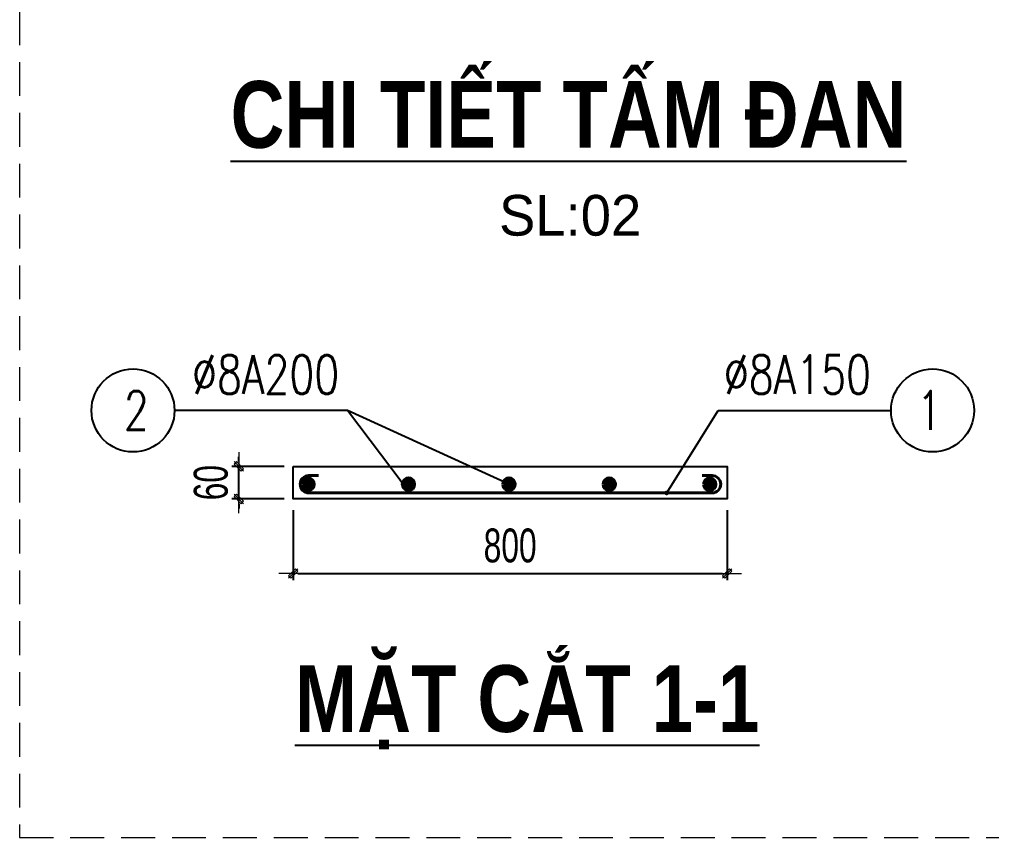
# Model space of a CAD drawing. Header units: millimetres. Extents: x -178395 to 493851, y -561170 to -280028.
# Drawn here: x 349020 to 352603, y -460188 to -457171 of the extents above; entities that cross this region are included whole.
import ezdxf
from ezdxf.enums import TextEntityAlignment as Align

# ---------------------------------------------------------------- set-up
doc = ezdxf.new("R2010")
doc.units = ezdxf.units.MM
doc.header["$MEASUREMENT"] = 0
doc.header["$PDMODE"] = 32
doc.linetypes.add('HIDDEN', pattern=[0.375, 0.25, -0.125])
doc.layers.get('Defpoints').update_dxf_attribs({"color": 1})
for name, color, linetype, lineweight in [('LC Dim', 8, 'Continuous', 18), ('LC MANH DUT', 35, 'HIDDEN', 5), ('LC Net dam2', 6, 'Continuous', 40), ('LC Net dam3', 1, 'Continuous', 60), ('LC Net thay', 63, 'Continuous', 25), ('LC Text2', 7, 'Continuous', 25)]:
    doc.layers.add(name, color=color, linetype=linetype, lineweight=lineweight)
doc.styles.add('HOATBIF', font='hoatbif.shx', dxfattribs={"width": 0.7})
doc.styles.add('LC 1', font='VHAVANB.TTF')
doc.styles.add('LC 3', font='vnsimli.shx', dxfattribs={"width": 0.75})
doc.styles.add('LC3', font='VHARIALB.TTF', dxfattribs={"width": 0.8})
doc.dimstyles.new('1-100(1-50)', dxfattribs={"dimscale": 50, "dimtxt": 2.5, "dimasz": 0.35, "dimexe": 0.5, "dimexo": 0, "dimgap": 0.8, "dimtad": 1, "dimdec": 0, "dimzin": 0, "dimdsep": 46, "dimtxsty": 'HOATBIF', "dimblk1": 'DOT', "dimblk2": 'DOT', "dimsah": 1, "dimcen": -1, "dimdle": 1, "dimclrd": 256, "dimclre": 256, "dimclrt": 4, "dimadec": 3, "dimazin": 2, "dimtfac": 0.3333333333333333, "dimtdec": 0, "dimtix": 1, "dimtmove": 2, "dimatfit": 3, "dimldrblk": 'DOT', "dimfxl": 1, "dimtvp": 0.8333333333333334, "dimtolj": 1, "dimtzin": 0, "dimarcsym": 0})

# ---------------------------------------------------------------- blocks, each defined once
blk = doc.blocks.new('TIEUDE1')
at = {"layer": 'LC Text2', "color": 7, "style": 'LC 1'}
blk.add_attdef('TIªU§Ò', text='', height=5, dxfattribs=at).set_placement((0, 0), align=Align.BOTTOM_CENTER)
blk.add_attdef('TL', text='', height=3, dxfattribs=at).set_placement((0, -2), align=Align.TOP_CENTER)
blk = doc.blocks.new('theptron1')
at = {"layer": 'LC Net dam3'}
for p, q in [((-0.5, 0), (0.5, 0)), ((-0.3535533905960619, 0.353553390592424), (0.3535533905960619, -0.353553390592424)), ((0.3535533905960619, 0.353553390592424), (-0.3535533905960619, -0.353553390592424)), ((0, 0.5), (0, -0.5))]:
    blk.add_line(p, q, dxfattribs=at)
blk.add_circle((0, 0), 0.4999999999978782, dxfattribs=at)
blk = doc.blocks.new('*U1197')
at = {"layer": 'LC Dim', "xscale": -40.00000000046566, "yscale": 40.00000000046566, "zscale": 40.00000000046566, "rotation": 180}
blk.add_blockref('theptron1', (0, 0), dxfattribs=at)
blk = doc.blocks.new('*U1198')
at = {"layer": 'LC Dim', "color": 0, "linetype": 'ByBlock', "lineweight": -2, "transparency": 16777216}
for p in [(0, 0), (370, 0), (740, 0), (1110, 0), (1480, 0)]:
    blk.add_blockref('*U1197', p, dxfattribs=at)
blk = doc.blocks.new('DOT')
at = {"layer": 'LC Dim'}
blk.add_line((-3, 0), (3, 0), dxfattribs=at)
at = {"layer": 'LC Dim', "color": 4}
blk.add_line((-1, -1), (1, 1), dxfattribs=at)
blk.add_lwpolyline([(0.5, 1), (-1, -0.5), (-0.5, -1), (1, 0.5)], close=True, dxfattribs=at)
blk = doc.blocks.new('*D1207')
at = {"layer": 'Defpoints', "color": 0, "ltscale": 2, "transparency": 16777216}
for p in [(350029.0202597807, -458980.6226827662), (351629.0202597807, -458980.6226827662), (351629.0202597807, -459214.2943296404)]:
    blk.add_point(p, dxfattribs=at)
at = {"layer": 'LC Dim', "lineweight": -2, "ltscale": 2, "transparency": 16777216}
for p, q in [((350029.0202597807, -458980.6226827662), (350029.0202597807, -459239.2943296404)), ((351629.0202597807, -458980.6226827662), (351629.0202597807, -459239.2943296404)), ((350046.5202597807, -459214.2943296404), (351611.5202597807, -459214.2943296404))]:
    blk.add_line(p, q, dxfattribs=at)
at = {"layer": 'LC Dim', "lineweight": -2, "ltscale": 2, "transparency": 16777216, "xscale": 17.5, "yscale": 17.5, "zscale": 17.5, "rotation": 180}
blk.add_blockref('DOT', (350029.0202597807, -459214.2943296404), dxfattribs=at)
at = {"layer": 'LC Dim', "lineweight": -2, "ltscale": 2, "transparency": 16777216, "xscale": 17.5, "yscale": 17.5, "zscale": 17.5}
blk.add_blockref('DOT', (351629.0202597807, -459214.2943296404), dxfattribs=at)
at = {"layer": 'LC Dim', "color": 4, "ltscale": 2, "transparency": 16777216, "insert": (350829.0202597807, -459111.7943296404), "char_height": 125, "attachment_point": 5, "style": 'HOATBIF'}
blk.add_mtext('\\A1;800', dxfattribs=at)
blk = doc.blocks.new('_Dot')
at = {"color": 0, "linetype": 'ByBlock', "lineweight": -2}
blk.add_line((-0.5, 0), (-1, 0), dxfattribs=at)
at = {"color": 0, "linetype": 'ByBlock', "const_width": 0.5}
blk.add_lwpolyline([(-0.25, 0, 1), (0.25, 0, 1)], format="xyb", close=True, dxfattribs=at)
blk = doc.blocks.new('*D1208')
at = {"layer": 'Defpoints', "color": 0, "ltscale": 2, "transparency": 16777216}
for p in [(349828.728899783, -458819.377270917), (349996.0012348094, -458819.377270917), (349996.0012348094, -458939.377270917)]:
    blk.add_point(p, dxfattribs=at)
at = {"layer": 'LC Dim', "lineweight": -2, "ltscale": 2, "transparency": 16777216}
for p, q in [((349828.728899783, -458801.877270917), (349828.728899783, -458784.377270917)), ((349996.0012348094, -458819.377270917), (349803.728899783, -458819.377270917)), ((349828.728899783, -458939.377270917), (349828.728899783, -458819.377270917)), ((349996.0012348094, -458939.377270917), (349803.728899783, -458939.377270917)), ((349828.728899783, -458956.877270917), (349828.728899783, -458974.377270917))]:
    blk.add_line(p, q, dxfattribs=at)
at = {"layer": 'LC Dim', "lineweight": -2, "ltscale": 2, "transparency": 16777216, "xscale": 17.5, "yscale": 17.5, "zscale": 17.5}
for p, rotation in [((349828.728899783, -458819.377270917), 270), ((349828.728899783, -458939.377270917), 90)]:
    blk.add_blockref('DOT', p, dxfattribs=dict(at, rotation=rotation))
at = {"layer": 'LC Dim', "color": 4, "ltscale": 2, "transparency": 16777216, "insert": (349726.2288997829, -458879.3772709169), "char_height": 125, "attachment_point": 5, "rotation": 90, "style": 'HOATBIF'}
blk.add_mtext('\\A1;60', dxfattribs=at)

msp = doc.modelspace()

# ---------------------------------------------------------------- linework, layer by layer
at = {"layer": 'LC MANH DUT', "ltscale": 500}
for p, q in [((349020.3691040069, -450765.3829134697), (349020.3691040069, -460188.4451888471)), ((349020.3691040069, -460188.4451888471), (353150.9877571479, -460188.4451888471))]:
    msp.add_line(p, q, dxfattribs=at)
at = {"layer": 'LC Net dam2'}
msp.add_lwpolyline([(350123.2278147734, -458853.1243738311), (350087.1266068449, -458853.1243738311, 0.9999999999999999), (350087.1266068449, -458917.2447846446), (351573.1699321464, -458917.2447846446, 0.9999999999999999), (351573.1699321464, -458853.1243738311), (351537.0687242179, -458853.1243738311)], format="xyb", dxfattribs=at)
at = {"layer": 'LC Net thay', "ltscale": 200}
msp.add_lwpolyline([(350029.0202597807, -458819.3772709168), (351629.0202597807, -458819.3772709168), (351629.0202597807, -458939.3772709168), (350029.0202597807, -458939.3772709168)], close=True, dxfattribs=at)
at = {"layer": 'LC Text2', "linetype": 'ByBlock'}
for centre in [(349438.9377609672, -458613.0472118973), (352385.9552826913, -458613.0472118973)]:
    msp.add_circle(centre, 153.0282061185872, dxfattribs=at)

# ---------------------------------------------------------------- block references
at = {"layer": 'LC Dim'}
msp.add_blockref('*U1198', (350084.5097377737, -458885.1845792381), dxfattribs=at)
at = {"layer": 'LC Text2'}
ref = msp.add_blockref('TIEUDE1', (351050.0981474944, -457718.1845687717), dxfattribs=dict(at, xscale=-50.00000000009664, yscale=50.00000000009664, zscale=50.00000000009664))
ref.add_attrib('TIªU§Ò', '%%Uchi tiÕt tÊm ®an', dxfattribs={"color": 7, "height": 246.220730126512, "style": 'LC3', "width": 0.8}).set_placement((351044.1861627052, -457718.1845687717), align=Align.BOTTOM_CENTER)
ref.add_attrib('TL', 'sl:02', dxfattribs={"color": 7, "height": 150.0000000000558, "style": 'LC 1'}).set_placement((351050.0981474944, -457818.1845687738), align=Align.TOP_CENTER)
ref = msp.add_blockref('TIEUDE1', (350897.6659016424, -459872.7999281188), dxfattribs=dict(at, xscale=-50.00000000009664, yscale=50.00000000009664, zscale=50.00000000009664))
ref.add_attrib('TIªU§Ò', '%%UmÆt c¾t 1-1', dxfattribs={"color": 7, "height": 246.220730126512, "style": 'LC3', "width": 0.8}).set_placement((350891.7539168532, -459872.7999281188), align=Align.BOTTOM_CENTER)

# ---------------------------------------------------------------- texts
at = {"layer": 'LC Text2', "linetype": 'ByBlock', "style": 'LC 3', "width": 0.75}
for s, p in [('%%C8A200', (349656.6882136111, -458552.115110771)), ('%%C8A150', (351616.633401476, -458552.115110771))]:
    msp.add_text(s, height=143, dxfattribs=at).set_placement(p)
for s, p in [('2', (349450.8941686604, -458613.0472118973)), ('1', (352373.9988749981, -458613.0472118973))]:
    msp.add_text(s, height=143, dxfattribs=at).set_placement(p, align=Align.MIDDLE_CENTER)

# ---------------------------------------------------------------- dimensions: what is measured, and where the dimension line sits
at = {"layer": 'LC Dim', "ltscale": 2}
dim = msp.add_linear_dim(base=(349828.728899783, -458819.377270917), p1=(349996.0012348093, -458939.3772709168), p2=(349996.0012348093, -458819.3772709168), angle=90, dimstyle='1-100(1-50)', override={"dimlfac": 0.5}, dxfattribs=at)
dim.commit()
dim.dimension.update_dxf_attribs({"geometry": '*D1208', "text_midpoint": (349726.2288997829, -458879.3772709169)})
dim = msp.add_linear_dim(base=(351629.0202597807, -459214.2943296404), p1=(350029.0202597807, -458980.6226827662), p2=(351629.0202597807, -458980.6226827662), dimstyle='1-100(1-50)', override={"dimlfac": 0.5}, dxfattribs=at)
dim.commit()
dim.dimension.update_dxf_attribs({"geometry": '*D1207', "text_midpoint": (350829.0202597807, -459111.7943296404)})

# ---------------------------------------------------------------- leaders
for points in [[(350434.5097377734, -458885.1845792381), (350229.6450997699, -458613.0472118973), (349591.9659670858, -458613.0472118973)], [(350824.5097377737, -458885.1845792381), (350229.6450997699, -458613.0472118973), (349761.1544037386, -458613.0472118973)], [(351406.003703083, -458917.2447846446), (351595.2479438885, -458613.0472118973), (352232.9270765727, -458613.0472118973)]]:
    msp.add_leader(points, dimstyle='1-100(1-50)', dxfattribs=at)

doc.saveas('drawing.dxf')
